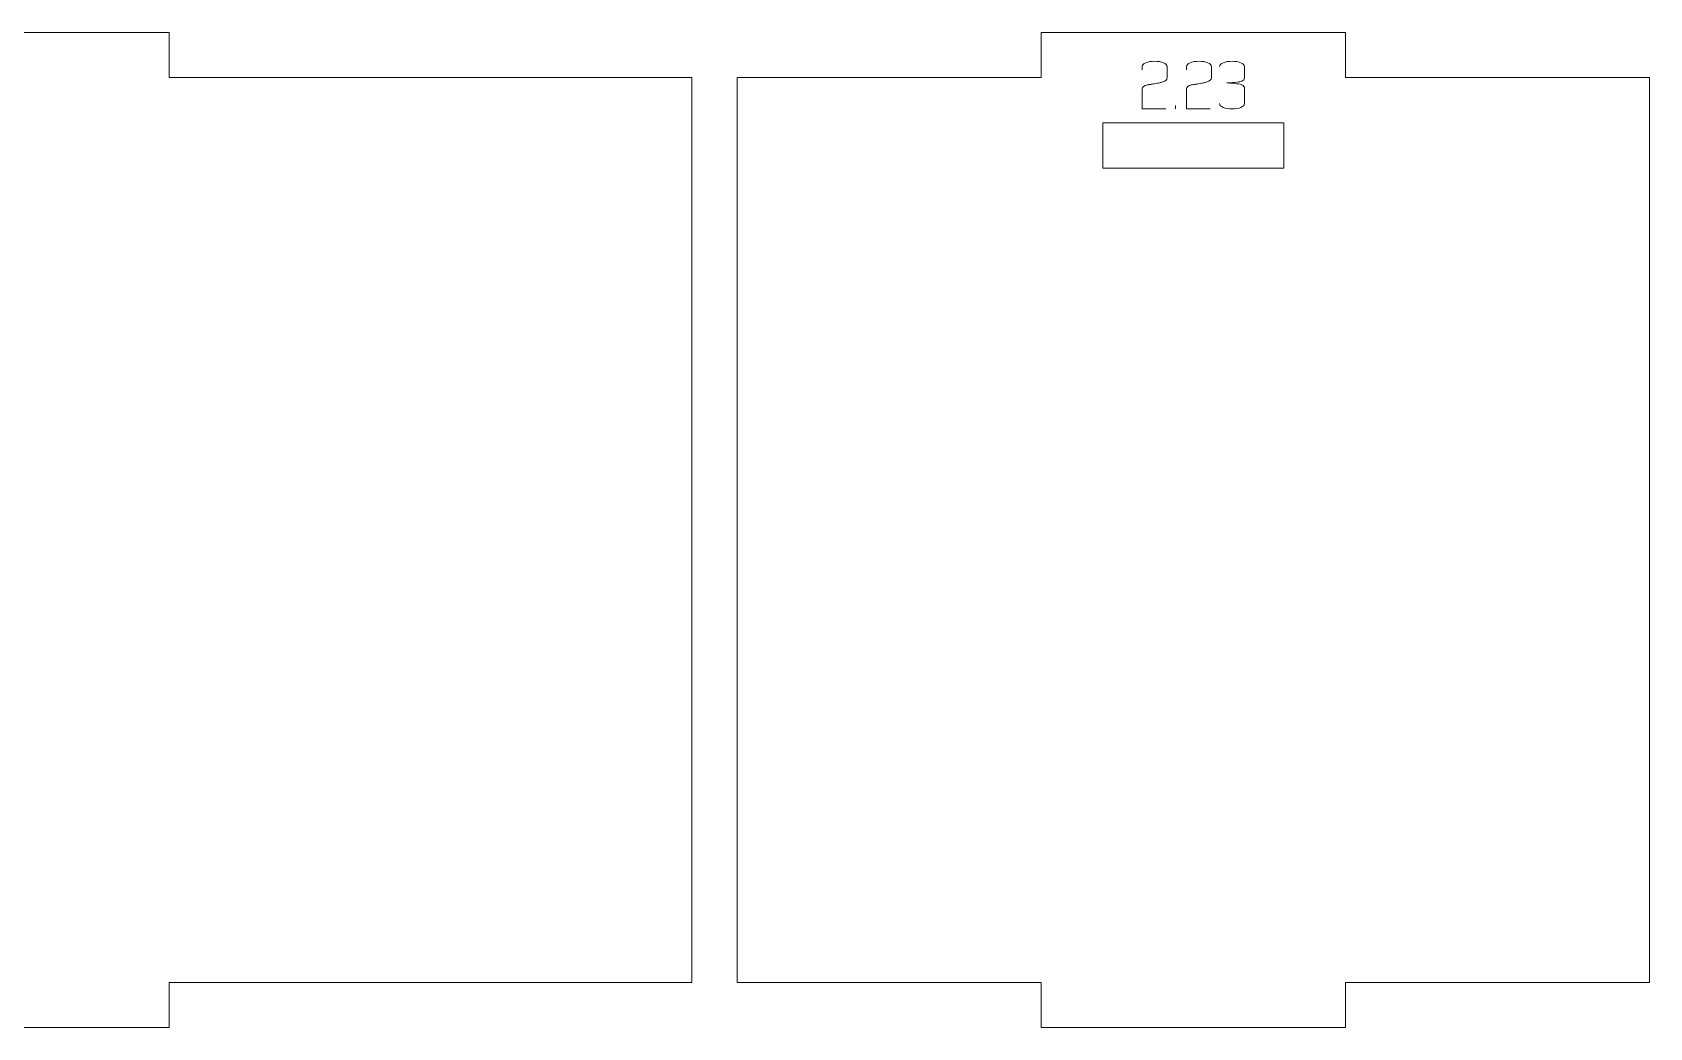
# Model space of a CAD drawing. Header units: centimetres. Extents: x -191 to 212, y -234 to 239.
# Drawn here: x -31.27 to -20.54, y -45.73 to -39.13 of the extents above; entities that cross this region are included whole.
import ezdxf

# ---------------------------------------------------------------- set-up
doc = ezdxf.new("R2010")
doc.units = ezdxf.units.CM
doc.header["$MEASUREMENT"] = 0
doc.layers.add('Capa 1', color=7, linetype='Continuous')

msp = doc.modelspace()

# ---------------------------------------------------------------- hatches: boundary and pattern name
at = {"layer": 'Capa 1', "true_color": 0x3e4095}
h = msp.add_hatch(color=175, dxfattribs=at)
edge = h.paths.add_edge_path()
edge.add_spline(control_points=[(-23.90419, -39.641), (-23.90419, -39.641), (-23.90419, -39.50846), (-23.90419, -39.50846), (-23.90327, -39.49654), (-23.89242, -39.48737), (-23.87163, -39.48095), (-23.86307, -39.48033), (-23.85489, -39.47934), (-23.84709, -39.47796), (-23.8393, -39.47659), (-23.83142, -39.47514), (-23.82347, -39.47361), (-23.8088, -39.47116), (-23.79756, -39.46917), (-23.78977, -39.46765), (-23.78197, -39.46612), (-23.7744, -39.46413), (-23.76706, -39.46168), (-23.74811, -39.45465), (-23.73863, -39.44563), (-23.73863, -39.43463), (-23.73863, -39.43463), (-23.73863, -39.35987), (-23.73863, -39.35987), (-23.73863, -39.35009), (-23.7465, -39.34176), (-23.76225, -39.33488), (-23.77799, -39.328), (-23.79764, -39.32456), (-23.82118, -39.32456), (-23.84472, -39.32456), (-23.86437, -39.328), (-23.88011, -39.33488), (-23.89586, -39.34176), (-23.90373, -39.35009), (-23.90373, -39.35987), (-23.90373, -39.35987), (-23.90373, -39.38234), (-23.90373, -39.38234), (-23.90373, -39.38234), (-23.90373, -39.35987), (-23.90373, -39.35987), (-23.90373, -39.35009), (-23.89586, -39.34176), (-23.88011, -39.33488), (-23.86437, -39.328), (-23.84472, -39.32456), (-23.82118, -39.32456), (-23.79764, -39.32456), (-23.77799, -39.328), (-23.76225, -39.33488), (-23.7465, -39.34176), (-23.73863, -39.35009), (-23.73863, -39.35987), (-23.73863, -39.35987), (-23.73863, -39.43463), (-23.73863, -39.43463), (-23.73863, -39.44563), (-23.74811, -39.45465), (-23.76706, -39.46168), (-23.7744, -39.46413), (-23.78197, -39.46612), (-23.78977, -39.46765), (-23.79756, -39.46917), (-23.8088, -39.47116), (-23.82347, -39.47361), (-23.83142, -39.47514), (-23.8393, -39.47659), (-23.84709, -39.47796), (-23.85489, -39.47934), (-23.86307, -39.48033), (-23.87163, -39.48095), (-23.89242, -39.48737), (-23.90327, -39.49654), (-23.90419, -39.50846), (-23.90419, -39.50846), (-23.90419, -39.641), (-23.90419, -39.641), (-23.90419, -39.641), (-23.74734, -39.641), (-23.74734, -39.641), (-23.74734, -39.641), (-23.90419, -39.641), (-23.90419, -39.641)], knot_values=[0, 0, 0, 0, 0.03571429, 0.03571429, 0.03571429, 0.07142857, 0.07142857, 0.07142857, 0.10714286, 0.10714286, 0.10714286, 0.14285714, 0.14285714, 0.14285714, 0.17857143, 0.17857143, 0.17857143, 0.21428571, 0.21428571, 0.21428571, 0.25, 0.25, 0.25, 0.28571429, 0.28571429, 0.28571429, 0.32142857, 0.32142857, 0.32142857, 0.35714286, 0.35714286, 0.35714286, 0.39285714, 0.39285714, 0.39285714, 0.42857143, 0.42857143, 0.42857143, 0.46428571, 0.46428571, 0.46428571, 0.5, 0.5, 0.5, 0.53571429, 0.53571429, 0.53571429, 0.57142857, 0.57142857, 0.57142857, 0.60714286, 0.60714286, 0.60714286, 0.64285714, 0.64285714, 0.64285714, 0.67857143, 0.67857143, 0.67857143, 0.71428571, 0.71428571, 0.71428571, 0.75, 0.75, 0.75, 0.78571429, 0.78571429, 0.78571429, 0.82142857, 0.82142857, 0.82142857, 0.85714286, 0.85714286, 0.85714286, 0.89285714, 0.89285714, 0.89285714, 0.92857143, 0.92857143, 0.92857143, 0.96428571, 0.96428571, 0.96428571, 1, 1, 1, 1], degree=3, periodic=1)
h = msp.add_hatch(color=175, dxfattribs=at)
edge = h.paths.add_edge_path()
edge.add_spline(control_points=[(-23.61068, -39.641), (-23.61068, -39.641), (-23.61068, -39.50846), (-23.61068, -39.50846), (-23.60976, -39.49654), (-23.59891, -39.48737), (-23.57812, -39.48095), (-23.56956, -39.48033), (-23.56138, -39.47934), (-23.55358, -39.47796), (-23.54579, -39.47659), (-23.53791, -39.47514), (-23.52996, -39.47361), (-23.51529, -39.47116), (-23.50405, -39.46917), (-23.49626, -39.46765), (-23.48846, -39.46612), (-23.48089, -39.46413), (-23.47355, -39.46168), (-23.4546, -39.45465), (-23.44512, -39.44563), (-23.44512, -39.43463), (-23.44512, -39.43463), (-23.44512, -39.35987), (-23.44512, -39.35987), (-23.44512, -39.35009), (-23.45299, -39.34176), (-23.46874, -39.33488), (-23.48448, -39.328), (-23.50413, -39.32456), (-23.52767, -39.32456), (-23.55121, -39.32456), (-23.57086, -39.328), (-23.5866, -39.33488), (-23.60235, -39.34176), (-23.61022, -39.35009), (-23.61022, -39.35987), (-23.61022, -39.35987), (-23.61022, -39.38234), (-23.61022, -39.38234), (-23.61022, -39.38234), (-23.61022, -39.35987), (-23.61022, -39.35987), (-23.61022, -39.35009), (-23.60235, -39.34176), (-23.5866, -39.33488), (-23.57086, -39.328), (-23.55121, -39.32456), (-23.52767, -39.32456), (-23.50413, -39.32456), (-23.48448, -39.328), (-23.46874, -39.33488), (-23.45299, -39.34176), (-23.44512, -39.35009), (-23.44512, -39.35987), (-23.44512, -39.35987), (-23.44512, -39.43463), (-23.44512, -39.43463), (-23.44512, -39.44563), (-23.4546, -39.45465), (-23.47355, -39.46168), (-23.48089, -39.46413), (-23.48846, -39.46612), (-23.49626, -39.46765), (-23.50405, -39.46917), (-23.51529, -39.47116), (-23.52996, -39.47361), (-23.53791, -39.47514), (-23.54579, -39.47659), (-23.55358, -39.47796), (-23.56138, -39.47934), (-23.56956, -39.48033), (-23.57812, -39.48095), (-23.59891, -39.48737), (-23.60976, -39.49654), (-23.61068, -39.50846), (-23.61068, -39.50846), (-23.61068, -39.641), (-23.61068, -39.641), (-23.61068, -39.641), (-23.45383, -39.641), (-23.45383, -39.641), (-23.45383, -39.641), (-23.61068, -39.641), (-23.61068, -39.641)], knot_values=[0, 0, 0, 0, 0.03571429, 0.03571429, 0.03571429, 0.07142857, 0.07142857, 0.07142857, 0.10714286, 0.10714286, 0.10714286, 0.14285714, 0.14285714, 0.14285714, 0.17857143, 0.17857143, 0.17857143, 0.21428571, 0.21428571, 0.21428571, 0.25, 0.25, 0.25, 0.28571429, 0.28571429, 0.28571429, 0.32142857, 0.32142857, 0.32142857, 0.35714286, 0.35714286, 0.35714286, 0.39285714, 0.39285714, 0.39285714, 0.42857143, 0.42857143, 0.42857143, 0.46428571, 0.46428571, 0.46428571, 0.5, 0.5, 0.5, 0.53571429, 0.53571429, 0.53571429, 0.57142857, 0.57142857, 0.57142857, 0.60714286, 0.60714286, 0.60714286, 0.64285714, 0.64285714, 0.64285714, 0.67857143, 0.67857143, 0.67857143, 0.71428571, 0.71428571, 0.71428571, 0.75, 0.75, 0.75, 0.78571429, 0.78571429, 0.78571429, 0.82142857, 0.82142857, 0.82142857, 0.85714286, 0.85714286, 0.85714286, 0.89285714, 0.89285714, 0.89285714, 0.92857143, 0.92857143, 0.92857143, 0.96428571, 0.96428571, 0.96428571, 1, 1, 1, 1], degree=3, periodic=1)
h = msp.add_hatch(color=175, dxfattribs=at)
edge = h.paths.add_edge_path()
edge.add_spline(control_points=[(-23.30754, -39.641), (-23.33108, -39.641), (-23.35073, -39.63756), (-23.36647, -39.63068), (-23.38222, -39.6238), (-23.39009, -39.61547), (-23.39009, -39.60569), (-23.39009, -39.61547), (-23.38222, -39.6238), (-23.36647, -39.63068), (-23.35073, -39.63756), (-23.33108, -39.641), (-23.30754, -39.641), (-23.284, -39.641), (-23.26435, -39.63756), (-23.24861, -39.63068), (-23.23286, -39.6238), (-23.22499, -39.61547), (-23.22499, -39.60569), (-23.22499, -39.60569), (-23.22499, -39.5025), (-23.22499, -39.5025), (-23.22499, -39.49424), (-23.23065, -39.48706), (-23.24196, -39.48095), (-23.25327, -39.47483), (-23.28644, -39.4707), (-23.34148, -39.46856), (-23.28675, -39.4652), (-23.25388, -39.46122), (-23.24288, -39.45664), (-23.23187, -39.45205), (-23.22591, -39.44456), (-23.22499, -39.43417), (-23.22499, -39.43417), (-23.22499, -39.35987), (-23.22499, -39.35987), (-23.22499, -39.35009), (-23.23286, -39.34176), (-23.24861, -39.33488), (-23.26435, -39.328), (-23.284, -39.32456), (-23.30754, -39.32456), (-23.33108, -39.32456), (-23.35073, -39.328), (-23.36647, -39.33488), (-23.38222, -39.34176), (-23.39009, -39.35009), (-23.39009, -39.35987), (-23.39009, -39.35009), (-23.38222, -39.34176), (-23.36647, -39.33488), (-23.35073, -39.328), (-23.33108, -39.32456), (-23.30754, -39.32456), (-23.284, -39.32456), (-23.26435, -39.328), (-23.24861, -39.33488), (-23.23286, -39.34176), (-23.22499, -39.35009), (-23.22499, -39.35987), (-23.22499, -39.35987), (-23.22499, -39.43417), (-23.22499, -39.43417), (-23.22591, -39.44456), (-23.23187, -39.45205), (-23.24288, -39.45664), (-23.25388, -39.46122), (-23.28675, -39.4652), (-23.34148, -39.46856), (-23.28644, -39.4707), (-23.25327, -39.47483), (-23.24196, -39.48095), (-23.23065, -39.48706), (-23.22499, -39.49424), (-23.22499, -39.5025), (-23.22499, -39.5025), (-23.22499, -39.60569), (-23.22499, -39.60569), (-23.22499, -39.61547), (-23.23286, -39.6238), (-23.24861, -39.63068), (-23.26435, -39.63756), (-23.284, -39.641), (-23.30754, -39.641)], knot_values=[0, 0, 0, 0, 0.03571429, 0.03571429, 0.03571429, 0.07142857, 0.07142857, 0.07142857, 0.10714286, 0.10714286, 0.10714286, 0.14285714, 0.14285714, 0.14285714, 0.17857143, 0.17857143, 0.17857143, 0.21428571, 0.21428571, 0.21428571, 0.25, 0.25, 0.25, 0.28571429, 0.28571429, 0.28571429, 0.32142857, 0.32142857, 0.32142857, 0.35714286, 0.35714286, 0.35714286, 0.39285714, 0.39285714, 0.39285714, 0.42857143, 0.42857143, 0.42857143, 0.46428571, 0.46428571, 0.46428571, 0.5, 0.5, 0.5, 0.53571429, 0.53571429, 0.53571429, 0.57142857, 0.57142857, 0.57142857, 0.60714286, 0.60714286, 0.60714286, 0.64285714, 0.64285714, 0.64285714, 0.67857143, 0.67857143, 0.67857143, 0.71428571, 0.71428571, 0.71428571, 0.75, 0.75, 0.75, 0.78571429, 0.78571429, 0.78571429, 0.82142857, 0.82142857, 0.82142857, 0.85714286, 0.85714286, 0.85714286, 0.89285714, 0.89285714, 0.89285714, 0.92857143, 0.92857143, 0.92857143, 0.96428571, 0.96428571, 0.96428571, 1, 1, 1, 1], degree=3, periodic=1)
h = msp.add_hatch(color=175, dxfattribs=at)
edge = h.paths.add_edge_path()
edge.add_spline(control_points=[(-23.6836, -39.641), (-23.6836, -39.641), (-23.6836, -39.61853), (-23.6836, -39.61853), (-23.6836, -39.61853), (-23.6836, -39.641), (-23.6836, -39.641)], knot_values=[0, 0, 0, 0, 0.5, 0.5, 0.5, 1, 1, 1, 1], degree=3, periodic=1)

# ---------------------------------------------------------------- linework, layer by layer
at = {"layer": 'Capa 1', "color": 240, "lineweight": 9}
for points, knots in [([(-37.29845, -39.433), (-37.29845, -39.433), (-37.29845, -45.433), (-37.29845, -45.433), (-37.29845, -45.433), (-33.8297, -45.433), (-33.8297, -45.433), (-33.8297, -45.433), (-33.8297, -45.733), (-33.8297, -45.733), (-33.8297, -45.733), (-30.36096, -45.733), (-30.36096, -45.733), (-30.36096, -45.733), (-30.36096, -45.433), (-30.36096, -45.433), (-30.36096, -45.433), (-26.89222, -45.433), (-26.89222, -45.433), (-26.89222, -45.433), (-26.89222, -39.433), (-26.89222, -39.433), (-26.89222, -39.433), (-30.36096, -39.433), (-30.36096, -39.433), (-30.36096, -39.433), (-30.36096, -39.133), (-30.36096, -39.133), (-30.36096, -39.133), (-33.8297, -39.133), (-33.8297, -39.133), (-33.8297, -39.133), (-33.8297, -39.433), (-33.8297, -39.433), (-33.8297, -39.433), (-37.29845, -39.433), (-37.29845, -39.433)], [0, 0, 0, 0, 0.08333333, 0.08333333, 0.08333333, 0.16666667, 0.16666667, 0.16666667, 0.25, 0.25, 0.25, 0.33333333, 0.33333333, 0.33333333, 0.41666667, 0.41666667, 0.41666667, 0.5, 0.5, 0.5, 0.58333333, 0.58333333, 0.58333333, 0.66666667, 0.66666667, 0.66666667, 0.75, 0.75, 0.75, 0.83333333, 0.83333333, 0.83333333, 0.91666667, 0.91666667, 0.91666667, 1, 1, 1, 1]), ([(-26.59222, -39.433), (-26.59222, -39.433), (-26.59222, -45.433), (-26.59222, -45.433), (-26.59222, -45.433), (-24.5738, -45.433), (-24.5738, -45.433), (-24.5738, -45.433), (-24.5738, -45.733), (-24.5738, -45.733), (-24.5738, -45.733), (-22.55538, -45.733), (-22.55538, -45.733), (-22.55538, -45.733), (-22.55538, -45.433), (-22.55538, -45.433), (-22.55538, -45.433), (-20.53696, -45.433), (-20.53696, -45.433), (-20.53696, -45.433), (-20.53696, -39.433), (-20.53696, -39.433), (-20.53696, -39.433), (-22.55538, -39.433), (-22.55538, -39.433), (-22.55538, -39.433), (-22.55538, -39.133), (-22.55538, -39.133), (-22.55538, -39.133), (-24.5738, -39.133), (-24.5738, -39.133), (-24.5738, -39.133), (-24.5738, -39.433), (-24.5738, -39.433), (-24.5738, -39.433), (-26.59222, -39.433), (-26.59222, -39.433)], [0, 0, 0, 0, 0.08333333, 0.08333333, 0.08333333, 0.16666667, 0.16666667, 0.16666667, 0.25, 0.25, 0.25, 0.33333333, 0.33333333, 0.33333333, 0.41666667, 0.41666667, 0.41666667, 0.5, 0.5, 0.5, 0.58333333, 0.58333333, 0.58333333, 0.66666667, 0.66666667, 0.66666667, 0.75, 0.75, 0.75, 0.83333333, 0.83333333, 0.83333333, 0.91666667, 0.91666667, 0.91666667, 1, 1, 1, 1]), ([(-24.16459, -40.03348), (-24.16459, -40.03348), (-22.96459, -40.03348), (-22.96459, -40.03348), (-22.96459, -40.03348), (-22.96459, -39.73348), (-22.96459, -39.73348), (-22.96459, -39.73348), (-24.16459, -39.73348), (-24.16459, -39.73348), (-24.16459, -39.73348), (-24.16459, -40.03348), (-24.16459, -40.03348)], [0, 0, 0, 0, 0.25, 0.25, 0.25, 0.5, 0.5, 0.5, 0.75, 0.75, 0.75, 1, 1, 1, 1])]:
    msp.add_open_spline(points, degree=3, knots=knots, dxfattribs=at)
at = {"layer": 'Capa 1', "color": 114, "lineweight": 9}
for points, knots in [([(-23.90419, -39.641), (-23.90419, -39.641), (-23.90419, -39.50846), (-23.90419, -39.50846), (-23.90327, -39.49654), (-23.89242, -39.48737), (-23.87163, -39.48095), (-23.86307, -39.48033), (-23.85489, -39.47934), (-23.84709, -39.47796), (-23.8393, -39.47659), (-23.83142, -39.47514), (-23.82347, -39.47361), (-23.8088, -39.47116), (-23.79756, -39.46917), (-23.78977, -39.46765), (-23.78197, -39.46612), (-23.7744, -39.46413), (-23.76706, -39.46168), (-23.74811, -39.45465), (-23.73863, -39.44563), (-23.73863, -39.43463), (-23.73863, -39.43463), (-23.73863, -39.35987), (-23.73863, -39.35987), (-23.73863, -39.35009), (-23.7465, -39.34176), (-23.76225, -39.33488), (-23.77799, -39.328), (-23.79764, -39.32456), (-23.82118, -39.32456), (-23.84472, -39.32456), (-23.86437, -39.328), (-23.88011, -39.33488), (-23.89586, -39.34176), (-23.90373, -39.35009), (-23.90373, -39.35987), (-23.90373, -39.35987), (-23.90373, -39.38234), (-23.90373, -39.38234), (-23.90373, -39.38234), (-23.90373, -39.35987), (-23.90373, -39.35987), (-23.90373, -39.35009), (-23.89586, -39.34176), (-23.88011, -39.33488), (-23.86437, -39.328), (-23.84472, -39.32456), (-23.82118, -39.32456), (-23.79764, -39.32456), (-23.77799, -39.328), (-23.76225, -39.33488), (-23.7465, -39.34176), (-23.73863, -39.35009), (-23.73863, -39.35987), (-23.73863, -39.35987), (-23.73863, -39.43463), (-23.73863, -39.43463), (-23.73863, -39.44563), (-23.74811, -39.45465), (-23.76706, -39.46168), (-23.7744, -39.46413), (-23.78197, -39.46612), (-23.78977, -39.46765), (-23.79756, -39.46917), (-23.8088, -39.47116), (-23.82347, -39.47361), (-23.83142, -39.47514), (-23.8393, -39.47659), (-23.84709, -39.47796), (-23.85489, -39.47934), (-23.86307, -39.48033), (-23.87163, -39.48095), (-23.89242, -39.48737), (-23.90327, -39.49654), (-23.90419, -39.50846), (-23.90419, -39.50846), (-23.90419, -39.641), (-23.90419, -39.641), (-23.90419, -39.641), (-23.74734, -39.641), (-23.74734, -39.641), (-23.74734, -39.641), (-23.90419, -39.641), (-23.90419, -39.641)], [0, 0, 0, 0, 0.03571429, 0.03571429, 0.03571429, 0.07142857, 0.07142857, 0.07142857, 0.10714286, 0.10714286, 0.10714286, 0.14285714, 0.14285714, 0.14285714, 0.17857143, 0.17857143, 0.17857143, 0.21428571, 0.21428571, 0.21428571, 0.25, 0.25, 0.25, 0.28571429, 0.28571429, 0.28571429, 0.32142857, 0.32142857, 0.32142857, 0.35714286, 0.35714286, 0.35714286, 0.39285714, 0.39285714, 0.39285714, 0.42857143, 0.42857143, 0.42857143, 0.46428571, 0.46428571, 0.46428571, 0.5, 0.5, 0.5, 0.53571429, 0.53571429, 0.53571429, 0.57142857, 0.57142857, 0.57142857, 0.60714286, 0.60714286, 0.60714286, 0.64285714, 0.64285714, 0.64285714, 0.67857143, 0.67857143, 0.67857143, 0.71428571, 0.71428571, 0.71428571, 0.75, 0.75, 0.75, 0.78571429, 0.78571429, 0.78571429, 0.82142857, 0.82142857, 0.82142857, 0.85714286, 0.85714286, 0.85714286, 0.89285714, 0.89285714, 0.89285714, 0.92857143, 0.92857143, 0.92857143, 0.96428571, 0.96428571, 0.96428571, 1, 1, 1, 1]), ([(-23.61068, -39.641), (-23.61068, -39.641), (-23.61068, -39.50846), (-23.61068, -39.50846), (-23.60976, -39.49654), (-23.59891, -39.48737), (-23.57812, -39.48095), (-23.56956, -39.48033), (-23.56138, -39.47934), (-23.55358, -39.47796), (-23.54579, -39.47659), (-23.53791, -39.47514), (-23.52996, -39.47361), (-23.51529, -39.47116), (-23.50405, -39.46917), (-23.49626, -39.46765), (-23.48846, -39.46612), (-23.48089, -39.46413), (-23.47355, -39.46168), (-23.4546, -39.45465), (-23.44512, -39.44563), (-23.44512, -39.43463), (-23.44512, -39.43463), (-23.44512, -39.35987), (-23.44512, -39.35987), (-23.44512, -39.35009), (-23.45299, -39.34176), (-23.46874, -39.33488), (-23.48448, -39.328), (-23.50413, -39.32456), (-23.52767, -39.32456), (-23.55121, -39.32456), (-23.57086, -39.328), (-23.5866, -39.33488), (-23.60235, -39.34176), (-23.61022, -39.35009), (-23.61022, -39.35987), (-23.61022, -39.35987), (-23.61022, -39.38234), (-23.61022, -39.38234), (-23.61022, -39.38234), (-23.61022, -39.35987), (-23.61022, -39.35987), (-23.61022, -39.35009), (-23.60235, -39.34176), (-23.5866, -39.33488), (-23.57086, -39.328), (-23.55121, -39.32456), (-23.52767, -39.32456), (-23.50413, -39.32456), (-23.48448, -39.328), (-23.46874, -39.33488), (-23.45299, -39.34176), (-23.44512, -39.35009), (-23.44512, -39.35987), (-23.44512, -39.35987), (-23.44512, -39.43463), (-23.44512, -39.43463), (-23.44512, -39.44563), (-23.4546, -39.45465), (-23.47355, -39.46168), (-23.48089, -39.46413), (-23.48846, -39.46612), (-23.49626, -39.46765), (-23.50405, -39.46917), (-23.51529, -39.47116), (-23.52996, -39.47361), (-23.53791, -39.47514), (-23.54579, -39.47659), (-23.55358, -39.47796), (-23.56138, -39.47934), (-23.56956, -39.48033), (-23.57812, -39.48095), (-23.59891, -39.48737), (-23.60976, -39.49654), (-23.61068, -39.50846), (-23.61068, -39.50846), (-23.61068, -39.641), (-23.61068, -39.641), (-23.61068, -39.641), (-23.45383, -39.641), (-23.45383, -39.641), (-23.45383, -39.641), (-23.61068, -39.641), (-23.61068, -39.641)], [0, 0, 0, 0, 0.03571429, 0.03571429, 0.03571429, 0.07142857, 0.07142857, 0.07142857, 0.10714286, 0.10714286, 0.10714286, 0.14285714, 0.14285714, 0.14285714, 0.17857143, 0.17857143, 0.17857143, 0.21428571, 0.21428571, 0.21428571, 0.25, 0.25, 0.25, 0.28571429, 0.28571429, 0.28571429, 0.32142857, 0.32142857, 0.32142857, 0.35714286, 0.35714286, 0.35714286, 0.39285714, 0.39285714, 0.39285714, 0.42857143, 0.42857143, 0.42857143, 0.46428571, 0.46428571, 0.46428571, 0.5, 0.5, 0.5, 0.53571429, 0.53571429, 0.53571429, 0.57142857, 0.57142857, 0.57142857, 0.60714286, 0.60714286, 0.60714286, 0.64285714, 0.64285714, 0.64285714, 0.67857143, 0.67857143, 0.67857143, 0.71428571, 0.71428571, 0.71428571, 0.75, 0.75, 0.75, 0.78571429, 0.78571429, 0.78571429, 0.82142857, 0.82142857, 0.82142857, 0.85714286, 0.85714286, 0.85714286, 0.89285714, 0.89285714, 0.89285714, 0.92857143, 0.92857143, 0.92857143, 0.96428571, 0.96428571, 0.96428571, 1, 1, 1, 1]), ([(-23.30754, -39.641), (-23.33108, -39.641), (-23.35073, -39.63756), (-23.36647, -39.63068), (-23.38222, -39.6238), (-23.39009, -39.61547), (-23.39009, -39.60569), (-23.39009, -39.61547), (-23.38222, -39.6238), (-23.36647, -39.63068), (-23.35073, -39.63756), (-23.33108, -39.641), (-23.30754, -39.641), (-23.284, -39.641), (-23.26435, -39.63756), (-23.24861, -39.63068), (-23.23286, -39.6238), (-23.22499, -39.61547), (-23.22499, -39.60569), (-23.22499, -39.60569), (-23.22499, -39.5025), (-23.22499, -39.5025), (-23.22499, -39.49424), (-23.23065, -39.48706), (-23.24196, -39.48095), (-23.25327, -39.47483), (-23.28644, -39.4707), (-23.34148, -39.46856), (-23.28675, -39.4652), (-23.25388, -39.46122), (-23.24288, -39.45664), (-23.23187, -39.45205), (-23.22591, -39.44456), (-23.22499, -39.43417), (-23.22499, -39.43417), (-23.22499, -39.35987), (-23.22499, -39.35987), (-23.22499, -39.35009), (-23.23286, -39.34176), (-23.24861, -39.33488), (-23.26435, -39.328), (-23.284, -39.32456), (-23.30754, -39.32456), (-23.33108, -39.32456), (-23.35073, -39.328), (-23.36647, -39.33488), (-23.38222, -39.34176), (-23.39009, -39.35009), (-23.39009, -39.35987), (-23.39009, -39.35009), (-23.38222, -39.34176), (-23.36647, -39.33488), (-23.35073, -39.328), (-23.33108, -39.32456), (-23.30754, -39.32456), (-23.284, -39.32456), (-23.26435, -39.328), (-23.24861, -39.33488), (-23.23286, -39.34176), (-23.22499, -39.35009), (-23.22499, -39.35987), (-23.22499, -39.35987), (-23.22499, -39.43417), (-23.22499, -39.43417), (-23.22591, -39.44456), (-23.23187, -39.45205), (-23.24288, -39.45664), (-23.25388, -39.46122), (-23.28675, -39.4652), (-23.34148, -39.46856), (-23.28644, -39.4707), (-23.25327, -39.47483), (-23.24196, -39.48095), (-23.23065, -39.48706), (-23.22499, -39.49424), (-23.22499, -39.5025), (-23.22499, -39.5025), (-23.22499, -39.60569), (-23.22499, -39.60569), (-23.22499, -39.61547), (-23.23286, -39.6238), (-23.24861, -39.63068), (-23.26435, -39.63756), (-23.284, -39.641), (-23.30754, -39.641)], [0, 0, 0, 0, 0.03571429, 0.03571429, 0.03571429, 0.07142857, 0.07142857, 0.07142857, 0.10714286, 0.10714286, 0.10714286, 0.14285714, 0.14285714, 0.14285714, 0.17857143, 0.17857143, 0.17857143, 0.21428571, 0.21428571, 0.21428571, 0.25, 0.25, 0.25, 0.28571429, 0.28571429, 0.28571429, 0.32142857, 0.32142857, 0.32142857, 0.35714286, 0.35714286, 0.35714286, 0.39285714, 0.39285714, 0.39285714, 0.42857143, 0.42857143, 0.42857143, 0.46428571, 0.46428571, 0.46428571, 0.5, 0.5, 0.5, 0.53571429, 0.53571429, 0.53571429, 0.57142857, 0.57142857, 0.57142857, 0.60714286, 0.60714286, 0.60714286, 0.64285714, 0.64285714, 0.64285714, 0.67857143, 0.67857143, 0.67857143, 0.71428571, 0.71428571, 0.71428571, 0.75, 0.75, 0.75, 0.78571429, 0.78571429, 0.78571429, 0.82142857, 0.82142857, 0.82142857, 0.85714286, 0.85714286, 0.85714286, 0.89285714, 0.89285714, 0.89285714, 0.92857143, 0.92857143, 0.92857143, 0.96428571, 0.96428571, 0.96428571, 1, 1, 1, 1]), ([(-23.6836, -39.641), (-23.6836, -39.641), (-23.6836, -39.61853), (-23.6836, -39.61853), (-23.6836, -39.61853), (-23.6836, -39.641), (-23.6836, -39.641)], [0, 0, 0, 0, 0.5, 0.5, 0.5, 1, 1, 1, 1])]:
    msp.add_open_spline(points, degree=3, knots=knots, dxfattribs=at)

doc.saveas('drawing.dxf')
